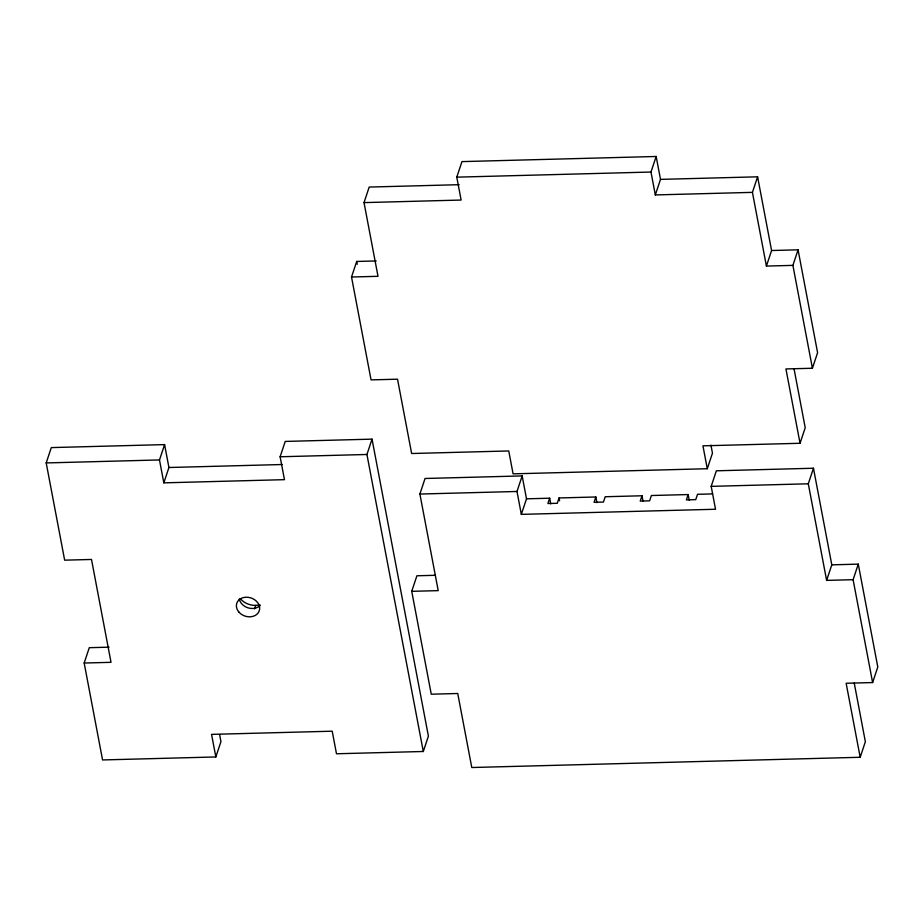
<?xml version="1.0" encoding="UTF-8"?>
<svg xmlns="http://www.w3.org/2000/svg" width="924" height="924" viewBox="0 0 924 924"><rect width="100%" height="100%" fill="white"/><g stroke="black" fill="none" stroke-linecap="round" stroke-linejoin="round"><path stroke-width="1.39" d="M84.176 663.028L111.019 662.323L91.499 559.459L64.657 560.163L46.2 462.936L51.305 447.597L164.588 444.606L168.93 467.509L163.825 482.848L284.477 479.66L280.122 456.768L285.227 441.429L372.037 439.143L428.401 736.151L423.296 751.489L336.486 753.776L332.201 731.196L211.561 734.372L215.846 756.952L102.564 759.944L84.176 663.028L89.281 647.689L109.067 647.17M163.825 482.848L159.482 459.944L164.588 444.606M710.926 445.091L712.462 453.176L707.287 468.722L513.086 473.85L508.743 450.958L411.642 453.511L397.528 379.187L371.055 379.88L351.524 277.015L378.008 276.311L364.021 202.61L369.196 187.064L459.159 184.685M351.524 277.015L356.699 261.457L376.218 260.949M254.55 608.916L255.729 605.405M215.846 756.952L220.952 741.614L219.612 734.557M364.021 202.61L461.122 200.046L456.779 177.154L461.954 161.608L656.156 156.479L660.498 179.383L655.324 194.929L752.425 192.365L757.599 176.819L660.498 179.383M423.296 751.489L366.932 454.481L372.037 439.143M854.238 683.067L865.361 741.718L860.186 757.276L471.783 767.521L457.738 693.497L431.254 694.201L411.734 591.325L438.219 590.632L419.889 494.04L425.052 478.482L522.164 475.918L526.507 498.821L521.332 514.368L715.534 509.251L711.191 486.359L716.366 470.801L813.466 468.237L831.796 564.841L826.622 580.388L853.106 579.694L858.281 564.137L831.796 564.841M411.734 591.325L416.909 575.779L435.031 575.294M521.332 514.368L516.99 491.476L522.164 475.918M655.324 194.929L650.981 172.037L656.156 156.479M526.507 498.821L549.676 498.209L547.909 503.534L557.288 503.28L559.055 497.955L595.83 496.985L596.916 502.656M595.83 496.985L594.063 502.309L603.441 502.067L605.22 496.742L641.995 495.772L643.069 501.432M641.995 495.772L640.228 501.097L649.607 500.854L651.374 495.518L688.161 494.559L689.235 500.219M688.161 494.559L686.382 499.884L695.76 499.63L697.539 494.305L712.531 493.913M771.586 250.52L798.07 249.827L792.896 265.373L766.412 266.077L771.586 250.52L757.599 176.819M707.287 468.722L702.945 445.83L800.045 443.277L785.943 368.942L812.415 368.249L817.59 352.691L798.07 249.827M800.045 443.277L805.22 427.72L794.039 368.815M826.622 580.388L808.292 483.795L813.466 468.237M860.186 757.276L846.141 683.263L872.626 682.559L877.8 667.013L858.281 564.137M456.779 177.154L650.981 172.037M46.2 462.936L159.482 459.944M280.122 456.768L366.932 454.481M168.93 467.509L282.397 464.518M419.889 494.04L516.99 491.476M711.191 486.359L808.292 483.795M853.106 579.694L872.626 682.559M792.896 265.373L812.415 368.249M752.425 192.365L766.412 266.077M559.055 497.955L559.597 500.785M549.676 498.209L550.75 503.869M356.699 261.457L357.242 264.276M259.806 604.827A16.597 13.375 18.4 0 1 240.483 598.902M260.221 605.428A11.85 9.552 18.4 0 1 248.106 607.876A11.85 9.552 18.4 0 1 239.293 599.018M238.993 612.185A11.85 9.552 18.4 0 0 258.905 611.653A11.85 9.552 18.4 0 0 246.154 597.216A11.85 9.552 18.4 0 0 238.993 612.185"/></g></svg>
